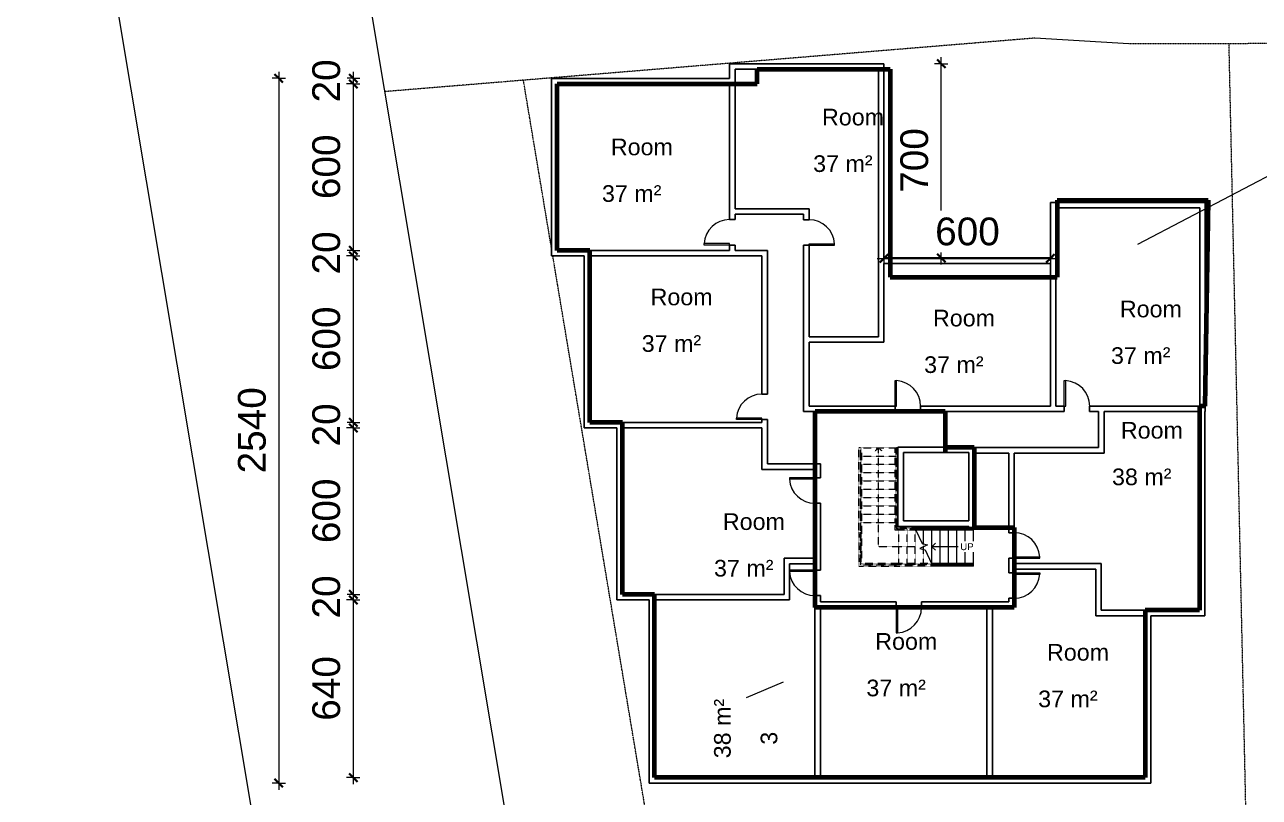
# Model space of a CAD drawing. Header units: millimetres. Extents: x -44686 to 44686, y -36527 to 36527.
# Drawn here: x -44686 to -202, y -11903 to 15947 of the extents above; entities that cross this region are included whole.
import ezdxf

# ---------------------------------------------------------------- set-up
doc = ezdxf.new("R2010")
doc.units = ezdxf.units.MM
doc.linetypes.add('Center', pattern=[29.999999, 12, -6, 6, -6])
doc.linetypes.add('Overhead', pattern=[3.96875, 2.38125, -1.5875])
for name, color, linetype, lineweight in [('A-ANNO-DIMS', 211, 'Continuous', 9), ('A-ANNO-DIMS-100', 211, 'Continuous', 9), ('A-AREA-BNDY', 1, 'Continuous', 70), ('A-AREA-IDEN', 2, 'Continuous', 9), ('A-DETL', 90, 'Continuous', 9), ('A-DETL-CNTR', 5, 'Center', 9), ('A-DOOR', 31, 'Continuous', 9), ('A-FLOR-HRAL', 11, 'Continuous', 9), ('A-WALL', 113, 'Continuous', 9), ('S-STRS', 31, 'Continuous', 9), ('S-STRS-ANNO', 31, 'Overhead', 9), ('S-STRS-IDEN', 31, 'Continuous', 9), ('S-STRS-MBND', 31, 'Overhead', 9)]:
    doc.layers.add(name, color=color, linetype=linetype, lineweight=lineweight)
doc.styles.add('Arial', font='arial.ttf', dxfattribs={"height": 250})
doc.styles.add('Arial_1', font='arial.ttf', dxfattribs={"height": 600})
doc.styles.add('Arial_3', font='arial.ttf', dxfattribs={"height": 1000})
doc.dimstyles.new('Diagonal_-_2_5mm_Arial_3', dxfattribs={"dimscale": 304.8, "dimtxt": 1020.2594, "dimasz": 0.984252, "dimexe": 0.787402, "dimexo": 0.0625, "dimgap": 0.574147, "dimtad": 1, "dimdec": 0, "dimlfac": 0.1, "dimzin": 0, "dimdsep": 46, "dimtxsty": 'Arial_3', "dimblk1": 'OBLIQUE', "dimblk2": 'OBLIQUE', "dimsah": 1, "dimcen": 0.09, "dimdle": 0.787402, "dimazin": 0, "dimtfac": 1, "dimtdec": 4, "dimtix": 1, "dimtmove": 0, "dimatfit": 3, "dimfxl": 0.787402, "dimfxlon": 1, "dimtvp": 1, "dimtfill": 1, "dimtolj": 1, "dimtzin": 0, "dimarcsym": 2})

# ---------------------------------------------------------------- blocks, each defined once
blk = doc.blocks.new('M_Single-Flush - 0915 x 2134mm-469677-Level 1')
at = {"layer": 'A-DOOR', "lineweight": 18}
for p, q in [((406, 100), (406, 1015)), ((458, 1015), (406, 1015)), ((458, 100), (458, 1015)), ((458, 100), (406, 100))]:
    blk.add_line(p, q, dxfattribs=at)
at = {"layer": 'A-DOOR'}
blk.add_arc((458, 100), 917, 93.1893, 180, dxfattribs=at)
blk = doc.blocks.new('Top Rail Type - Top Rail_Internal_-610499-Level 1')
at = {"layer": 'A-FLOR-HRAL', "linetype": 'Overhead'}
for p, q in [((-13327, 700), (-13277, 700)), ((-13327, -2000), (-13327, 700)), ((-13277, -2000), (-13277, 700)), ((-13327, -2272), (-13327, -2000)), ((-13277, -2222), (-13277, -2000)), ((-13196, -2222), (-13277, -2222)), ((-12598, -2222), (-13196, -2222)), ((-13196, -2272), (-13327, -2272)), ((-12575, -2272), (-13196, -2272))]:
    blk.add_line(p, q, dxfattribs=at)
at = {"layer": 'A-FLOR-HRAL'}
for p, q in [((-12598, -2222), (-12575, -2272)), ((-10496, -2222), (-12598, -2222)), ((-10496, -2272), (-10496, -2222)), ((-10496, -2272), (-12575, -2272))]:
    blk.add_line(p, q, dxfattribs=at)
blk = doc.blocks.new('Top Rail Type - Top Rail_Internal_-610513-Level 1')
at = {"layer": 'A-FLOR-HRAL', "linetype": 'Overhead'}
for p, q in [((-14576, 700), (-14526, 700)), ((-14576, -2300), (-14576, 700)), ((-14526, -2300), (-14526, 700)), ((-14576, -3521), (-14576, -2300)), ((-14526, -3471), (-14526, -2300)), ((-13196, -3521), (-14576, -3521)), ((-13196, -3471), (-14526, -3471)), ((-12016, -3471), (-13196, -3471)), ((-11993, -3521), (-13196, -3521))]:
    blk.add_line(p, q, dxfattribs=at)
at = {"layer": 'A-FLOR-HRAL'}
for p, q in [((-12016, -3471), (-11993, -3521)), ((-10496, -3471), (-12016, -3471)), ((-10496, -3521), (-11993, -3521)), ((-10496, -3521), (-10496, -3471))]:
    blk.add_line(p, q, dxfattribs=at)
blk = doc.blocks.new('M_Single-Flush - 0915 x 2134mm-469506-Level 1')
at = {"layer": 'A-DOOR', "lineweight": 18}
for p, q in [((406, -100), (406, -1015)), ((458, -100), (406, -100)), ((458, -100), (458, -1015)), ((458, -1015), (406, -1015))]:
    blk.add_line(p, q, dxfattribs=at)
at = {"layer": 'A-DOOR'}
blk.add_arc((458, -100), 917, 180, 266.8107, dxfattribs=at)
blk = doc.blocks.new('DIMBLOCK8-Level 1')
at = {"layer": 'A-ANNO-DIMS-100'}
for p, q in [((-32850, 14253), (-32850, 13813)), ((-32850, 14013), (-33090, 14013)), ((-32850, 13813), (-33090, 13813)), ((-32850, 14013), (-32610, 14013)), ((-32850, 13813), (-32610, 13813))]:
    blk.add_line(p, q, dxfattribs=at)
at = {"layer": 'A-ANNO-DIMS-100', "lineweight": 35}
for p, q in [((-32850, 14013), (-33000, 14163)), ((-32850, 13813), (-33000, 13963)), ((-32850, 14013), (-32700, 13863)), ((-32850, 13813), (-32700, 13663))]:
    blk.add_line(p, q, dxfattribs=at)
at = {"layer": 'A-ANNO-DIMS-100', "color": 0, "insert": (-34323, 13144), "char_height": 1000, "width": 1845.88, "attachment_point": 1, "rotation": 90, "line_spacing_factor": 0.941778, "style": 'Arial_3', "bg_fill": 3, "box_fill_scale": 1.25, "bg_fill_color": 256, "bg_fill_true_color": 13158600, "bg_fill_transparency": 0}
blk.add_mtext('20', dxfattribs=at)
blk = doc.blocks.new('_Oblique')
at = {"color": 0, "linetype": 'ByBlock', "lineweight": -2}
blk.add_line((-0.5, -0.5), (0.5, 0.5), dxfattribs=at)
blk = doc.blocks.new('DIMBLOCK9-Level 1')
at = {"layer": 'A-ANNO-DIMS-100'}
for p, q in [((-32850, 13813), (-33090, 13813)), ((-32850, 13813), (-32850, 7813)), ((-32850, 13813), (-32610, 13813)), ((-32850, 7813), (-33090, 7813)), ((-32850, 7813), (-32610, 7813))]:
    blk.add_line(p, q, dxfattribs=at)
at = {"layer": 'A-ANNO-DIMS-100', "lineweight": 35}
for p, q in [((-32850, 13813), (-33000, 13963)), ((-32850, 13813), (-32700, 13663)), ((-32850, 7813), (-33000, 7963)), ((-32850, 7813), (-32700, 7663))]:
    blk.add_line(p, q, dxfattribs=at)
at = {"layer": 'A-ANNO-DIMS-100', "color": 0, "insert": (-34323, 9659), "char_height": 1000, "width": 2768.83, "attachment_point": 1, "rotation": 90, "line_spacing_factor": 0.941778, "style": 'Arial_3', "bg_fill": 3, "box_fill_scale": 1.25, "bg_fill_color": 256, "bg_fill_true_color": 13158600, "bg_fill_transparency": 0}
blk.add_mtext('600', dxfattribs=at)
blk = doc.blocks.new('DIMBLOCK10-Level 1')
at = {"layer": 'A-ANNO-DIMS-100'}
for p, q in [((-32850, 7813), (-33090, 7813)), ((-32850, 7613), (-33090, 7613)), ((-32850, 7813), (-32850, 7613)), ((-32850, 7813), (-32610, 7813)), ((-32850, 7613), (-32610, 7613))]:
    blk.add_line(p, q, dxfattribs=at)
at = {"layer": 'A-ANNO-DIMS-100', "lineweight": 35}
for p, q in [((-32850, 7813), (-33000, 7963)), ((-32850, 7613), (-33000, 7763)), ((-32850, 7813), (-32700, 7663)), ((-32850, 7613), (-32700, 7463))]:
    blk.add_line(p, q, dxfattribs=at)
at = {"layer": 'A-ANNO-DIMS-100', "color": 0, "insert": (-34323, 6944), "char_height": 1000, "width": 1845.88, "attachment_point": 1, "rotation": 90, "line_spacing_factor": 0.941778, "style": 'Arial_3', "bg_fill": 3, "box_fill_scale": 1.25, "bg_fill_color": 256, "bg_fill_true_color": 13158600, "bg_fill_transparency": 0}
blk.add_mtext('20', dxfattribs=at)
blk = doc.blocks.new('DIMBLOCK11-Level 1')
at = {"layer": 'A-ANNO-DIMS-100'}
for p, q in [((-32850, 7613), (-33090, 7613)), ((-32850, 7613), (-32850, 1613)), ((-32850, 7613), (-32610, 7613)), ((-32850, 1613), (-33090, 1613)), ((-32850, 1613), (-32610, 1613))]:
    blk.add_line(p, q, dxfattribs=at)
at = {"layer": 'A-ANNO-DIMS-100', "lineweight": 35}
for p, q in [((-32850, 7613), (-33000, 7763)), ((-32850, 7613), (-32700, 7463)), ((-32850, 1613), (-33000, 1763)), ((-32850, 1613), (-32700, 1463))]:
    blk.add_line(p, q, dxfattribs=at)
at = {"layer": 'A-ANNO-DIMS-100', "color": 0, "insert": (-34323, 3459), "char_height": 1000, "width": 2768.83, "attachment_point": 1, "rotation": 90, "line_spacing_factor": 0.941778, "style": 'Arial_3', "bg_fill": 3, "box_fill_scale": 1.25, "bg_fill_color": 256, "bg_fill_true_color": 13158600, "bg_fill_transparency": 0}
blk.add_mtext('600', dxfattribs=at)
blk = doc.blocks.new('DIMBLOCK12-Level 1')
at = {"layer": 'A-ANNO-DIMS-100'}
for p, q in [((-32850, 1613), (-33090, 1613)), ((-32850, 1413), (-33090, 1413)), ((-32850, 1613), (-32850, 1413)), ((-32850, 1613), (-32610, 1613)), ((-32850, 1413), (-32610, 1413))]:
    blk.add_line(p, q, dxfattribs=at)
at = {"layer": 'A-ANNO-DIMS-100', "lineweight": 35}
for p, q in [((-32850, 1613), (-33000, 1763)), ((-32850, 1413), (-33000, 1563)), ((-32850, 1613), (-32700, 1463)), ((-32850, 1413), (-32700, 1263))]:
    blk.add_line(p, q, dxfattribs=at)
at = {"layer": 'A-ANNO-DIMS-100', "color": 0, "insert": (-34323, 744), "char_height": 1000, "width": 1845.88, "attachment_point": 1, "rotation": 90, "line_spacing_factor": 0.941778, "style": 'Arial_3', "bg_fill": 3, "box_fill_scale": 1.25, "bg_fill_color": 256, "bg_fill_true_color": 13158600, "bg_fill_transparency": 0}
blk.add_mtext('20', dxfattribs=at)
blk = doc.blocks.new('DIMBLOCK13-Level 1')
at = {"layer": 'A-ANNO-DIMS-100'}
for p, q in [((-32850, 1413), (-33090, 1413)), ((-32850, 1413), (-32850, -4587)), ((-32850, 1413), (-32610, 1413)), ((-32850, -4587), (-33090, -4587)), ((-32850, -4587), (-32610, -4587))]:
    blk.add_line(p, q, dxfattribs=at)
at = {"layer": 'A-ANNO-DIMS-100', "lineweight": 35}
for p, q in [((-32850, 1413), (-33000, 1563)), ((-32850, 1413), (-32700, 1263)), ((-32850, -4587), (-33000, -4437)), ((-32850, -4587), (-32700, -4737))]:
    blk.add_line(p, q, dxfattribs=at)
at = {"layer": 'A-ANNO-DIMS-100', "color": 0, "insert": (-34323, -2741), "char_height": 1000, "width": 2768.83, "attachment_point": 1, "rotation": 90, "line_spacing_factor": 0.941778, "style": 'Arial_3', "bg_fill": 3, "box_fill_scale": 1.25, "bg_fill_color": 256, "bg_fill_true_color": 13158600, "bg_fill_transparency": 0}
blk.add_mtext('600', dxfattribs=at)
blk = doc.blocks.new('DIMBLOCK14-Level 1')
at = {"layer": 'A-ANNO-DIMS-100', "lineweight": 35}
for p, q in [((-32850, -4587), (-33000, -4437)), ((-32850, -4787), (-33000, -4637)), ((-32850, -4587), (-32700, -4737)), ((-32850, -4787), (-32700, -4937))]:
    blk.add_line(p, q, dxfattribs=at)
at = {"layer": 'A-ANNO-DIMS-100'}
for p, q in [((-32850, -4587), (-33090, -4587)), ((-32850, -4787), (-33090, -4787)), ((-32850, -4587), (-32850, -4787)), ((-32850, -4587), (-32610, -4587)), ((-32850, -4787), (-32610, -4787))]:
    blk.add_line(p, q, dxfattribs=at)
at = {"layer": 'A-ANNO-DIMS-100', "color": 0, "insert": (-34323, -5456), "char_height": 1000, "width": 1845.88, "attachment_point": 1, "rotation": 90, "line_spacing_factor": 0.941778, "style": 'Arial_3', "bg_fill": 3, "box_fill_scale": 1.25, "bg_fill_color": 256, "bg_fill_true_color": 13158600, "bg_fill_transparency": 0}
blk.add_mtext('20', dxfattribs=at)
blk = doc.blocks.new('DIMBLOCK15-Level 1')
at = {"layer": 'A-ANNO-DIMS-100'}
for p, q in [((-32850, -4787), (-33090, -4787)), ((-32850, -4787), (-32850, -11430)), ((-32850, -4787), (-32610, -4787)), ((-32850, -11190), (-33090, -11190)), ((-32850, -11190), (-32610, -11190))]:
    blk.add_line(p, q, dxfattribs=at)
at = {"layer": 'A-ANNO-DIMS-100', "lineweight": 35}
for p, q in [((-32850, -4787), (-33000, -4637)), ((-32850, -4787), (-32700, -4937)), ((-32850, -11190), (-33000, -11040)), ((-32850, -11190), (-32700, -11340))]:
    blk.add_line(p, q, dxfattribs=at)
at = {"layer": 'A-ANNO-DIMS-100', "color": 0, "insert": (-34323, -9142), "char_height": 1000, "width": 2768.83, "attachment_point": 1, "rotation": 90, "line_spacing_factor": 0.941778, "style": 'Arial_3', "bg_fill": 3, "box_fill_scale": 1.25, "bg_fill_color": 256, "bg_fill_true_color": 13158600, "bg_fill_transparency": 0}
blk.add_mtext('640', dxfattribs=at)
blk = doc.blocks.new('DIMBLOCK45-Level 1')
at = {"layer": 'A-ANNO-DIMS-100', "lineweight": 35}
for p, q in [((-11662, 14541), (-11812, 14691)), ((-11662, 14541), (-11512, 14391)), ((-11662, 7541), (-11812, 7691)), ((-11662, 7541), (-11512, 7391))]:
    blk.add_line(p, q, dxfattribs=at)
at = {"layer": 'A-ANNO-DIMS-100'}
for p, q in [((-11662, 7301), (-11662, 14781)), ((-11662, 14541), (-11902, 14541)), ((-11662, 14541), (-11422, 14541)), ((-11662, 7541), (-11902, 7541)), ((-11662, 7541), (-11422, 7541))]:
    blk.add_line(p, q, dxfattribs=at)
at = {"layer": 'A-ANNO-DIMS-100', "color": 0, "insert": (-13135, 9887), "char_height": 1000, "width": 2768.83, "attachment_point": 1, "rotation": 90, "line_spacing_factor": 0.941778, "style": 'Arial_3', "bg_fill": 3, "box_fill_scale": 1.25, "bg_fill_color": 256, "bg_fill_true_color": 13158600, "bg_fill_transparency": 0}
blk.add_mtext('700', dxfattribs=at)
blk = doc.blocks.new('DIMBLOCK66-Level 1')
at = {"layer": 'A-ANNO-DIMS-100'}
for p, q in [((-35529, 14253), (-35529, -11630)), ((-35529, 14013), (-35769, 14013)), ((-35529, 14013), (-35289, 14013)), ((-35529, -11390), (-35769, -11390)), ((-35529, -11390), (-35289, -11390))]:
    blk.add_line(p, q, dxfattribs=at)
at = {"layer": 'A-ANNO-DIMS-100', "lineweight": 35}
for p, q in [((-35529, 14013), (-35679, 14163)), ((-35529, 14013), (-35379, 13863)), ((-35529, -11390), (-35679, -11240)), ((-35529, -11390), (-35379, -11540))]:
    blk.add_line(p, q, dxfattribs=at)
at = {"layer": 'A-ANNO-DIMS-100', "color": 0, "insert": (-37002, -227), "char_height": 1000, "width": 3691.77, "attachment_point": 1, "rotation": 90, "line_spacing_factor": 0.941778, "style": 'Arial_3', "bg_fill": 3, "box_fill_scale": 1.25, "bg_fill_color": 256, "bg_fill_true_color": 13158600, "bg_fill_transparency": 0}
blk.add_mtext('2540', dxfattribs=at)
blk = doc.blocks.new('DIMBLOCK70-Level 1')
at = {"layer": 'A-ANNO-DIMS-100'}
for p, q in [((-13726, 7522), (-13726, 7762)), ((-7730, 7522), (-7730, 7762)), ((-13966, 7522), (-7490, 7522)), ((-13726, 7522), (-13726, 7282)), ((-7730, 7522), (-7730, 7282))]:
    blk.add_line(p, q, dxfattribs=at)
at = {"layer": 'A-ANNO-DIMS-100', "lineweight": 35}
for p, q in [((-13726, 7522), (-13576, 7672)), ((-7730, 7522), (-7580, 7672)), ((-13726, 7522), (-13876, 7372)), ((-7730, 7522), (-7880, 7372))]:
    blk.add_line(p, q, dxfattribs=at)
at = {"layer": 'A-ANNO-DIMS-100', "color": 0, "insert": (-11882, 8995), "char_height": 1000, "width": 2768.83, "attachment_point": 1, "line_spacing_factor": 0.941778, "style": 'Arial_3', "bg_fill": 3, "box_fill_scale": 1.25, "bg_fill_color": 256, "bg_fill_true_color": 13158600, "bg_fill_transparency": 0}
blk.add_mtext('600', dxfattribs=at)

msp = doc.modelspace()

# ---------------------------------------------------------------- linework, layer by layer
at = {"layer": 'A-AREA-BNDY'}
for p, q in [((-18289.8, 13812.8), (-18289.8, 14340.8)), ((-18289.8, 14340.8), (-13504.8, 14340.8)), ((-13504.8, 14340.8), (-13504.8, 6840.8)), ((-25501.4, 13812.8), (-18289.8, 13812.8)), ((-25501.4, 7812.8), (-25501.4, 13812.8)), ((-7490.3, 9620.8), (-2050.3, 9620.8)), ((-7490.3, 9620.8), (-7490.3, 6840.8)), ((-2050.3, 9620.8), (-2168.9, 2200.8)), ((-24324, 7812.8), (-25501.4, 7812.8)), ((-24324, 1612.8), (-24324, 7812.8)), ((-13504.8, 6840.8), (-7490.3, 6840.8)), ((-16204, 2020.8), (-11524, 2020.8)), ((-16204, -5059.2), (-16204, 2020.8)), ((-11524, 2020.8), (-11524, 520.8)), ((-2168.9, 2200.8), (-2360.3, 2200.8)), ((-2360.3, 2200.8), (-2360.3, -5158.6)), ((-23146.5, 1612.8), (-24324, 1612.8)), ((-23146.5, -4587.2), (-23146.5, 1612.8)), ((-11524, 720.8), (-10469.8, 720.8)), ((-10469.8, 720.8), (-10469.8, -2179.2)), ((-10469.8, -2179.2), (-9030.4, -2179.2)), ((-9030.4, -2179.2), (-9030.4, -5059.2)), ((-21989.8, -4587.2), (-23146.5, -4587.2)), ((-21989.8, -11188.6), (-21989.8, -4587.2)), ((-9030.4, -5059.2), (-16204, -5059.2)), ((-2360.3, -5158.6), (-4309.8, -5158.6)), ((-4309.8, -5158.6), (-4309.8, -11188.6)), ((-4309.8, -11188.6), (-21989.8, -11188.6))]:
    msp.add_line(p, q, dxfattribs=at)
at = {"layer": 'A-AREA-IDEN'}
for p, q in [((-4582.8, 8039.7), (6048.3, 13601.7)), ((-17355.4, -7755.6), (-18695.8, -8319.1))]:
    msp.add_line(p, q, dxfattribs=at)
at = {"layer": 'A-DETL'}
for p, q in [((-44685.6, 36526.6), (-32473.8, -36526.6)), ((-35560.7, 36526.6), (-23349, -36526.6)), ((-4896.9, 15252.5), (-8286.9, 15462.5))]:
    msp.add_line(p, q, dxfattribs=at)
at = {"layer": 'A-DETL-CNTR'}
for p, q in [((-8286.9, 15462.5), (-31716.9, 13532.5)), ((3663.1, 15272.5), (-4896.9, 15252.5)), ((-662.4, -13415), (-1292.2, 15260.9)), ((-25701.4, 7872.5), (-26716.4, 13944.4)), ((-22143, -13415), (-25658, 7612.8))]:
    msp.add_line(p, q, dxfattribs=at)
at = {"layer": 'A-WALL', "lineweight": 25}
for p, q in [((-19289.8, 14540.8), (-19289.8, 14012.8)), ((-13726.1, 14540.8), (-19289.8, 14540.8)), ((-19089.8, 9312.8), (-19089.8, 14340.8)), ((-19089.8, 14340.8), (-13926.1, 14340.8)), ((-13926.1, 14340.8), (-13926.1, 4700.8)), ((-13726.1, 7540.8), (-13726.1, 14540.8)), ((-25701.4, 14012.8), (-25701.4, 7612.8)), ((-19289.8, 14012.8), (-25701.4, 14012.8)), ((-25501.4, 7812.8), (-25501.4, 13812.8)), ((-25501.4, 13812.8), (-19289.8, 13812.8)), ((-19289.8, 13812.8), (-19289.8, 8920.3)), ((-7730.3, 9540.8), (-7730.3, 7540.8)), ((-2150.3, 9540.8), (-7730.3, 9540.8)), ((-2150.3, 2000.8), (-2150.3, 9540.8)), ((-19289.8, 8920.3), (-19089.8, 8920.3)), ((-16424, 9312.8), (-19089.8, 9312.8)), ((-19089.8, 8920.3), (-19089.8, 9112.8)), ((-19089.8, 9112.8), (-16624, 9112.8)), ((-16624, 9112.8), (-16624, 8912.8)), ((-16624, 8912.8), (-16424, 8912.8)), ((-16424, 8912.8), (-16424, 9312.8)), ((-7530.3, 2200.8), (-7530.3, 9340.8)), ((-7530.3, 9340.8), (-2350.3, 9340.8)), ((-2350.3, 9340.8), (-2350.3, 2200.8)), ((-25701.4, 7612.8), (-24524, 7612.8)), ((-19289.8, 7812.8), (-25501.4, 7812.8)), ((-24524, 7612.8), (-24524, 1412.8)), ((-24324, 7612.8), (-18124, 7612.8)), ((-24324, 1612.8), (-24324, 7612.8)), ((-19089.8, 8005.3), (-19289.8, 8005.3)), ((-19289.8, 8005.3), (-19289.8, 7812.8)), ((-19089.8, 7812.8), (-19089.8, 8005.3)), ((-17924, 7812.8), (-19089.8, 7812.8)), ((-18124, 7612.8), (-18124, 2627.8)), ((-17924, 2627.8), (-17924, 7812.8)), ((-16424, 7997.8), (-16624, 7997.8)), ((-16624, 7997.8), (-16624, 2000.8)), ((-16424, 4700.8), (-16424, 7997.8)), ((-7730.3, 7540.8), (-13726.1, 7540.8)), ((-13726.1, 7340.8), (-7730.3, 7340.8)), ((-13726.1, 4500.8), (-13726.1, 7340.8)), ((-7730.3, 7340.8), (-7730.3, 2200.8)), ((-13926.1, 4700.8), (-16424, 4700.8)), ((-16424, 2200.8), (-16424, 4500.8)), ((-16424, 4500.8), (-13726.1, 4500.8)), ((-18124, 2627.8), (-17924, 2627.8)), ((-16624, 2000.8), (-13324, 2000.8)), ((-13324, 2200.8), (-16424, 2200.8)), ((-13324, 2000.8), (-13324, 2200.8)), ((-7730.3, 2200.8), (-12409, 2200.8)), ((-12409, 2200.8), (-12409, 2000.8)), ((-12409, 2000.8), (-7230.3, 2000.8)), ((-7230.3, 2200.8), (-7530.3, 2200.8)), ((-7230.3, 2000.8), (-7230.3, 2200.8)), ((-2350.3, 2200.8), (-6315.3, 2200.8)), ((-6315.3, 2200.8), (-6315.3, 2000.8)), ((-6315.3, 2000.8), (-5990.3, 2000.8)), ((-5990.3, 2000.8), (-5990.3, 700.8)), ((-5790.3, 2000.8), (-2360.3, 2000.8)), ((-5790.3, 500.8), (-5790.3, 2000.8)), ((-2360.3, 2000.8), (-2360.3, -5158.6)), ((-2160.3, -5358.6), (-2160.3, 2000.8)), ((-2160.3, 2000.8), (-2150.3, 2000.8)), ((-24524, 1412.8), (-23346.5, 1412.8)), ((-18124, 1612.8), (-24324, 1612.8)), ((-23346.5, 1412.8), (-23346.5, -4787.2)), ((-23146.5, -4587.2), (-23146.5, 1412.8)), ((-23146.5, 1412.8), (-18124, 1412.8)), ((-18124, 1712.8), (-18124, 1612.8)), ((-17924, 1712.8), (-18124, 1712.8)), ((-18124, 1412.8), (-18124, -87.2)), ((-17924, 112.8), (-17924, 1712.8)), ((-13226.1, 720.8), (-13226.1, -2140.1)), ((-10469.8, 720.8), (-13226.1, 720.8)), ((-13026.1, -1940.1), (-13026.1, 520.8)), ((-13026.1, 520.8), (-10669.8, 520.8)), ((-10669.8, 520.8), (-10669.8, -1940.1)), ((-10469.8, 700.8), (-10469.8, 720.8)), ((-5990.3, 700.8), (-10469.8, 700.8)), ((-10469.8, 520.8), (-10469.8, -2179.2)), ((-10469.8, 500.8), (-9230.4, 500.8)), ((-9230.4, 500.8), (-9230.4, -2365.1)), ((-9030.4, 500.8), (-5790.3, 500.8)), ((-9030.4, -2365.1), (-9030.4, 500.8)), ((-16014, 112.8), (-17924, 112.8)), ((-16014, -387.2), (-16014, 112.8)), ((-18124, -87.2), (-16214, -87.2)), ((-16214, -87.2), (-16214, -387.2)), ((-16214, -387.2), (-16014, -387.2)), ((-16014, -1302.2), (-16214, -1302.2)), ((-16214, -1302.2), (-16214, -3287.2)), ((-16014, -3715.7), (-16014, -1302.2)), ((-13226.1, -2140.1), (-10669.8, -2140.1)), ((-10669.8, -1940.1), (-13026.1, -1940.1)), ((-10669.8, -2140.1), (-10669.8, -2179.2)), ((-10669.8, -2179.2), (-10469.8, -2179.2)), ((-9230.4, -2365.1), (-9030.4, -2365.1)), ((-17324, -3287.2), (-17324, -4587.2)), ((-16214, -3287.2), (-17324, -3287.2)), ((-17124, -4787.2), (-17124, -3487.2)), ((-17124, -3487.2), (-16214, -3487.2)), ((-16214, -3487.2), (-16214, -3715.7)), ((-9230.4, -3280.1), (-9230.4, -3812.2)), ((-9030.4, -3280.1), (-9230.4, -3280.1)), ((-9030.4, -3480.1), (-9030.4, -3280.1)), ((-5895.3, -3480.1), (-9030.4, -3480.1)), ((-5895.3, -5158.6), (-5895.3, -3480.1)), ((-16214, -3715.7), (-16014, -3715.7)), ((-9230.4, -3812.2), (-9030.4, -3812.2)), ((-9030.4, -3680.1), (-6095.3, -3680.1)), ((-9030.4, -3812.2), (-9030.4, -3680.1)), ((-6095.3, -3680.1), (-6095.3, -5358.6)), ((-23346.5, -4787.2), (-22185.6, -4787.2)), ((-17324, -4587.2), (-23146.5, -4587.2)), ((-22185.6, -4787.2), (-22185.6, -11389.7)), ((-21985.6, -4787.2), (-17124, -4787.2)), ((-21985.6, -11189.7), (-21985.6, -4787.2)), ((-16014, -4630.7), (-16214, -4630.7)), ((-16214, -4630.7), (-16214, -5059.2)), ((-16014, -4859.2), (-16014, -4630.7)), ((-13289.8, -4859.2), (-16014, -4859.2)), ((-13289.8, -5059.2), (-13289.8, -4859.2)), ((-9230.4, -4859.2), (-12374.8, -4859.2)), ((-12374.8, -4859.2), (-12374.8, -5059.2)), ((-9230.4, -4727.2), (-9230.4, -4859.2)), ((-9030.4, -4727.2), (-9230.4, -4727.2)), ((-9030.4, -5059.2), (-9030.4, -4727.2)), ((-16214.8, -5059.2), (-16214.8, -11189.7)), ((-16214, -5059.2), (-16214.8, -5059.2)), ((-16014.8, -5059.2), (-13289.8, -5059.2)), ((-16014.8, -11189.2), (-16014.8, -5059.2)), ((-12374.8, -5059.2), (-10014.8, -5059.2)), ((-10014.8, -5059.2), (-10014.8, -11189.2)), ((-9814.8, -11189.2), (-9814.8, -5059.2)), ((-9814.8, -5059.2), (-9030.4, -5059.2)), ((-2360.3, -5158.6), (-5895.3, -5158.6)), ((-6095.3, -5358.6), (-4309.8, -5358.6)), ((-4309.8, -5358.6), (-4309.8, -11188.6)), ((-4109.8, -11388.6), (-4109.8, -5358.6)), ((-4109.8, -5358.6), (-2160.3, -5358.6)), ((-22185.6, -11389.7), (-16114.8, -11389.7)), ((-16214.8, -11189.7), (-21985.6, -11189.7)), ((-16114.8, -11389.2), (-6530.3, -11389.2)), ((-16114.8, -11389.7), (-16114.8, -11389.2)), ((-10014.8, -11189.2), (-16014.8, -11189.2)), ((-6530.3, -11189.2), (-9814.8, -11189.2)), ((-4309.8, -11188.6), (-6530.3, -11188.6)), ((-6530.3, -11188.6), (-6530.3, -11189.2)), ((-6530.3, -11388.6), (-4109.8, -11388.6)), ((-6530.3, -11389.2), (-6530.3, -11388.6))]:
    msp.add_line(p, q, dxfattribs=at)
at = {"layer": 'S-STRS'}
for p, q in [((-10669.8, -2171.2), (-12622, -2171.2)), ((-12595.6, -2221.2), (-12598.7, -2221.2)), ((-12295.6, -2221.2), (-12595.6, -2221.2)), ((-11995.6, -2221.2), (-12295.6, -2221.2)), ((-11695.6, -2221.2), (-11995.6, -2221.2)), ((-11395.6, -2221.2), (-11695.6, -2221.2)), ((-11095.6, -2221.2), (-11395.6, -2221.2)), ((-10795.6, -2221.2), (-11095.6, -2221.2)), ((-10495.6, -2221.2), (-10795.6, -2221.2)), ((-10495.6, -2221.2), (-10495.6, -2179.2)), ((-12295.6, -2770.7), (-12295.6, -2271.6)), ((-11995.6, -3470.8), (-11995.6, -2271.6)), ((-11695.6, -3470.8), (-11695.6, -2271.6)), ((-11395.6, -3470.8), (-11395.6, -2271.6)), ((-11095.6, -3470.8), (-11095.6, -2271.6)), ((-10795.6, -3470.8), (-10795.6, -2271.6)), ((-10495.6, -3470.8), (-10495.6, -2271.6)), ((-12295.6, -2971.6), (-12295.6, -2871.2)), ((-11695.6, -3521.2), (-11992.5, -3521.2)), ((-11395.6, -3521.2), (-11695.6, -3521.2)), ((-11095.6, -3521.2), (-11395.6, -3521.2)), ((-10795.6, -3521.2), (-11095.6, -3521.2)), ((-10495.6, -3521.2), (-10795.6, -3521.2)), ((-10495.6, -3571.2), (-10495.6, -3521.2)), ((-10495.6, -3571.2), (-11969.2, -3571.2))]:
    msp.add_line(p, q, dxfattribs=at)
at = {"layer": 'S-STRS', "linetype": 'Overhead'}
for p, q in [((-12295.6, -2770.7), (-12295.6, -2271.6)), ((-11995.6, -3470.8), (-11995.6, -2271.6)), ((-11695.6, -3470.8), (-11695.6, -2271.6)), ((-11395.6, -3470.8), (-11395.6, -2271.6)), ((-11095.6, -3470.8), (-11095.6, -2271.6)), ((-10795.6, -3470.8), (-10795.6, -2271.6)), ((-10495.6, -3470.8), (-10495.6, -2271.6)), ((-12295.6, -2971.6), (-12295.6, -2871.2))]:
    msp.add_line(p, q, dxfattribs=at)
at = {"layer": 'S-STRS-ANNO'}
for p, q in [((-13926.1, 699.9), (-14051.1, 574.9)), ((-13926.1, -2000.1), (-13926.1, 699.9)), ((-13926.1, 699.9), (-13801.1, 574.9)), ((-13926.1, -2871.2), (-13926.1, -2000.1)), ((-13195.6, -2871.2), (-13926.1, -2871.2)), ((-12595.6, -2871.2), (-13195.6, -2871.2))]:
    msp.add_line(p, q, dxfattribs=at)
at = {"layer": 'S-STRS-ANNO', "linetype": 'Continuous'}
for p, q in [((-11995.6, -2871.2), (-11870.6, -2746.2)), ((-11695.6, -2871.2), (-11995.6, -2871.2)), ((-11995.6, -2871.2), (-11870.6, -2996.2)), ((-11395.6, -2871.2), (-11695.6, -2871.2)), ((-11095.6, -2871.2), (-11395.6, -2871.2)), ((-10795.6, -2871.2), (-11095.6, -2871.2)), ((-10495.6, -2871.2), (-10795.6, -2871.2))]:
    msp.add_line(p, q, dxfattribs=at)
at = {"layer": 'S-STRS-MBND'}
for p, q in [((-14576.1, 699.9), (-14626.1, 699.9)), ((-14626.1, -2346.7), (-14626.1, 699.9)), ((-14576.1, -2346.7), (-14576.1, 699.9)), ((-14576.1, 699.9), (-13276.1, 699.9)), ((-13226.1, 699.9), (-13276.1, 699.9)), ((-13276.1, -2171.2), (-13276.1, 699.9)), ((-13226.1, -2171.2), (-13226.1, 699.9)), ((-14576.1, 399.9), (-13276.1, 399.9)), ((-14576.1, 399.9), (-13276.1, 399.9)), ((-14576.1, 99.9), (-13276.1, 99.9)), ((-14576.1, 99.9), (-13276.1, 99.9)), ((-14576.1, -200.1), (-13276.1, -200.1)), ((-14576.1, -200.1), (-13276.1, -200.1)), ((-14576.1, -500.1), (-13276.1, -500.1)), ((-14576.1, -500.1), (-13276.1, -500.1)), ((-14576.1, -800.1), (-13276.1, -800.1)), ((-14576.1, -800.1), (-13276.1, -800.1)), ((-14576.1, -1100.1), (-13276.1, -1100.1)), ((-14576.1, -1100.1), (-13276.1, -1100.1)), ((-14576.1, -1400.1), (-13276.1, -1400.1)), ((-14576.1, -1400.1), (-13276.1, -1400.1)), ((-14576.1, -1700.1), (-13276.1, -1700.1)), ((-14576.1, -1700.1), (-13276.1, -1700.1)), ((-14576.1, -2000.1), (-13276.1, -2000.1)), ((-14576.1, -2000.1), (-13276.1, -2000.1)), ((-13276.1, -2171.2), (-13276.1, -2221.2)), ((-13149.1, -2221.2), (-13276.1, -2221.2)), ((-13149.1, -2171.2), (-13226.1, -2171.2)), ((-13195.6, -3521.2), (-13195.6, -2221.2)), ((-13149.1, -2221.2), (-13195.6, -2221.2)), ((-13195.6, -3521.2), (-13195.6, -2221.2)), ((-12622, -2171.2), (-13149.1, -2171.2)), ((-12598.7, -2221.2), (-13149.1, -2221.2)), ((-12895.6, -3521.2), (-12895.6, -2221.2)), ((-12895.6, -3521.2), (-12895.6, -2221.2)), ((-14626.1, -2346.7), (-14626.1, -3571.2)), ((-14576.1, -2346.7), (-14576.1, -3521.2)), ((-12595.6, -3521.2), (-12595.6, -2227.8)), ((-12595.6, -3521.2), (-12595.6, -2227.8)), ((-12295.6, -2871.2), (-12295.6, -2770.7)), ((-12295.6, -2871.2), (-12295.6, -2770.7)), ((-12295.6, -3521.2), (-12295.6, -2971.6)), ((-12295.6, -3521.2), (-12295.6, -2971.6)), ((-14576.1, -3521.2), (-13149.1, -3521.2)), ((-13149.1, -3521.2), (-13195.6, -3521.2)), ((-11992.5, -3521.2), (-13149.1, -3521.2)), ((-11995.6, -3521.2), (-11995.6, -3514.5)), ((-11995.6, -3521.2), (-11995.6, -3514.5)), ((-14626.1, -3571.2), (-13149.1, -3571.2)), ((-11969.2, -3571.2), (-13149.1, -3571.2))]:
    msp.add_line(p, q, dxfattribs=at)
at = {"layer": 'S-STRS-MBND', "linetype": 'Continuous'}
for p, q in [((-12622, -2171.2), (-12598.5, -2221.6)), ((-12575.2, -2271.6), (-12348.4, -2757.9)), ((-12154, -2805.1), (-12437.2, -2937.2)), ((-12437.2, -2937.2), (-12242.8, -2984.4)), ((-12348.4, -2757.9), (-12154, -2805.1)), ((-12242.8, -2984.4), (-12016, -3470.8)), ((-11992.7, -3520.8), (-11969.2, -3571.2))]:
    msp.add_line(p, q, dxfattribs=at)

# ---------------------------------------------------------------- block references
at = {"layer": 'A-DOOR'}
for name, p, rotation in [('M_Single-Flush - 0915 x 2134mm-469506-Level 1', (-19189.8, 8462.8), 269.9999999999998), ('M_Single-Flush - 0915 x 2134mm-469677-Level 1', (-16524, 8455.3), 269.9999999999998), ('M_Single-Flush - 0915 x 2134mm-469506-Level 1', (-12866.5, 2100.8), 180), ('M_Single-Flush - 0915 x 2134mm-469506-Level 1', (-6772.8, 2100.8), 180), ('M_Single-Flush - 0915 x 2134mm-469506-Level 1', (-18024, 2170.3), 269.9999999999999), ('M_Single-Flush - 0915 x 2134mm-469677-Level 1', (-16114, -844.7), 89.99999999999986), ('M_Single-Flush - 0915 x 2134mm-469677-Level 1', (-9130.4, -2822.6), 269.9999999999999), ('M_Single-Flush - 0915 x 2134mm-469677-Level 1', (-16114, -4173.2), 89.99999999999986), ('M_Single-Flush - 0915 x 2134mm-469506-Level 1', (-9130.4, -4269.7), 89.99999999999991), ('M_Single-Flush - 0915 x 2134mm-469677-Level 1', (-12832.3, -4959.2), 180)]:
    msp.add_blockref(name, p, dxfattribs=dict(at, rotation=rotation))
at = {"layer": 'A-FLOR-HRAL'}
for name in ['Top Rail Type - Top Rail_Internal_-610513-Level 1', 'Top Rail Type - Top Rail_Internal_-610499-Level 1']:
    msp.add_blockref(name, (0, 0), dxfattribs=at)

# ---------------------------------------------------------------- texts
at = {"layer": 'A-AREA-IDEN', "char_height": 600, "attachment_point": 1, "style": 'Arial_1'}
for s, insert, width in [('Room', (-15958.5, 12917.1), 2733.754), ('Room', (-23566.4, 11840), 2733.754), ('37 m²', (-16277.6, 11238.2), 2629.535), ('37 m²', (-23885.6, 10161.1), 2629.535), ('Room', (-22134.2, 6433.3), 2733.754), ('Room', (-5226.7, 5999.2), 2733.754), ('Room', (-11959.7, 5671.9), 2733.754), ('37 m²', (-22453.3, 4754.4), 2629.535), ('37 m²', (-5545.8, 4320.3), 2629.535), ('37 m²', (-12278.8, 3993), 2629.535), ('Room', (-5189.9, 1627.1), 2733.754), ('38 m²', (-5509.1, -51.8), 2629.535), ('Room', (-19529.7, -1665.2), 2733.754), ('37 m²', (-19848.8, -3344.1), 2629.535), ('Room', (-14039.5, -5982.4), 2733.754), ('Room', (-7851.1, -6375.9), 2733.754), ('37 m²', (-14358.6, -7661.3), 2629.535), ('37 m²', (-8170.2, -8054.8), 2629.535)]:
    msp.add_mtext(s, dxfattribs=dict(at, insert=insert, width=width))
at = {"layer": 'A-AREA-IDEN', "char_height": 600, "attachment_point": 1, "rotation": 90, "style": 'Arial_1'}
for s, insert, width in [('38 m²', (-19847.6, -10495.1), 2629.535), ('\\fArial|b0|i0|c162|p34|;3', (-18168.7, -10007.2), 569.198)]:
    msp.add_mtext(s, dxfattribs=dict(at, insert=insert, width=width))

# ---------------------------------------------------------------- next in the draw order: texts
at = {"layer": 'S-STRS-IDEN', "insert": (-10978.2, -2742.8), "char_height": 250, "width": 579.193, "attachment_point": 1, "line_spacing_factor": 0.941778, "style": 'Arial', "bg_fill": 3, "box_fill_scale": 1.25, "bg_fill_color": 256, "bg_fill_true_color": 13158600, "bg_fill_transparency": 0}
msp.add_mtext('UP', dxfattribs=at)

# ---------------------------------------------------------------- next in the draw order: dimensions: what is measured, and where the dimension line sits
at = {"layer": 'A-ANNO-DIMS'}
for base, p1, p2, override, picture, middle in [((-32850, 13812.8), (-32610, 14012.8), (-32610, 13812.8), {"dimpost": '<>', "dimfxl": 200}, 'DIMBLOCK8-Level 1', (-33535.6, 13912.8)), ((-11661.6, 14540.8), (-11901.6, 7540.8), (-11901.6, 14540.8), {"dimpost": '<>', "dimfxl": 7000}, 'DIMBLOCK45-Level 1', (-12347.2, 11040.8)), ((-35529.2, -11389.7), (-35289.2, 14012.8), (-35289.2, -11389.7), {"dimpost": '<>', "dimfxl": 25402.521456}, 'DIMBLOCK66-Level 1', (-36214.8, 1311.6))]:
    dim = msp.add_linear_dim(base=base, p1=p1, p2=p2, angle=90, dimstyle='Diagonal_-_2_5mm_Arial_3', override=override, dxfattribs=at)
    dim.commit()
    dim.dimension.update_dxf_attribs({"geometry": picture, "text_midpoint": middle})

# ---------------------------------------------------------------- next in the draw order: dimensions: what is measured, and where the dimension line sits
dim = msp.add_linear_dim(base=(-32850, 7812.8), p1=(-32610, 13812.8), p2=(-32610, 7812.8), angle=90, dimstyle='Diagonal_-_2_5mm_Arial_3', override={"dimpost": '<>', "dimfxl": 6000}, dxfattribs=at)
dim.commit()
dim.dimension.update_dxf_attribs({"geometry": 'DIMBLOCK9-Level 1', "text_midpoint": (-33535.6, 10812.8)})
dim = msp.add_linear_dim(base=(-7730.3, 7522), p1=(-13726.1, 7762), p2=(-7730.3, 7762), dimstyle='Diagonal_-_2_5mm_Arial_3', override={"dimpost": '<>', "dimfxl": 5995.756454}, dxfattribs=at)
dim.commit()
dim.dimension.update_dxf_attribs({"geometry": 'DIMBLOCK70-Level 1', "text_midpoint": (-10728.2, 8207.6)})

# ---------------------------------------------------------------- next in the draw order: dimensions: what is measured, and where the dimension line sits
dim = msp.add_linear_dim(base=(-32850, 7612.8), p1=(-32610, 7812.8), p2=(-32610, 7612.8), angle=90, dimstyle='Diagonal_-_2_5mm_Arial_3', override={"dimpost": '<>', "dimfxl": 200}, dxfattribs=at)
dim.commit()
dim.dimension.update_dxf_attribs({"geometry": 'DIMBLOCK10-Level 1', "text_midpoint": (-33535.6, 7712.8)})

# ---------------------------------------------------------------- next in the draw order: dimensions: what is measured, and where the dimension line sits
dim = msp.add_linear_dim(base=(-32850, 1612.8), p1=(-32610, 7612.8), p2=(-32610, 1612.8), angle=90, dimstyle='Diagonal_-_2_5mm_Arial_3', override={"dimpost": '<>', "dimfxl": 6000}, dxfattribs=at)
dim.commit()
dim.dimension.update_dxf_attribs({"geometry": 'DIMBLOCK11-Level 1', "text_midpoint": (-33535.6, 4612.8)})

# ---------------------------------------------------------------- next in the draw order: dimensions: what is measured, and where the dimension line sits
dim = msp.add_linear_dim(base=(-32850, 1412.8), p1=(-32610, 1612.8), p2=(-32610, 1412.8), angle=90, dimstyle='Diagonal_-_2_5mm_Arial_3', override={"dimpost": '<>', "dimfxl": 200}, dxfattribs=at)
dim.commit()
dim.dimension.update_dxf_attribs({"geometry": 'DIMBLOCK12-Level 1', "text_midpoint": (-33535.6, 1512.8)})

# ---------------------------------------------------------------- next in the draw order: dimensions: what is measured, and where the dimension line sits
dim = msp.add_linear_dim(base=(-32850, -4587.2), p1=(-32610, 1412.8), p2=(-32610, -4587.2), angle=90, dimstyle='Diagonal_-_2_5mm_Arial_3', override={"dimpost": '<>', "dimfxl": 6000}, dxfattribs=at)
dim.commit()
dim.dimension.update_dxf_attribs({"geometry": 'DIMBLOCK13-Level 1', "text_midpoint": (-33535.6, -1587.2)})

# ---------------------------------------------------------------- next in the draw order: dimensions: what is measured, and where the dimension line sits
dim = msp.add_linear_dim(base=(-32850, -4787.2), p1=(-32610, -4587.2), p2=(-32610, -4787.2), angle=90, dimstyle='Diagonal_-_2_5mm_Arial_3', override={"dimpost": '<>', "dimfxl": 200}, dxfattribs=at)
dim.commit()
dim.dimension.update_dxf_attribs({"geometry": 'DIMBLOCK14-Level 1', "text_midpoint": (-33535.6, -4687.2)})

# ---------------------------------------------------------------- next in the draw order: dimensions: what is measured, and where the dimension line sits
dim = msp.add_linear_dim(base=(-32850, -11189.7), p1=(-32610, -4787.2), p2=(-32610, -11189.7), angle=90, dimstyle='Diagonal_-_2_5mm_Arial_3', override={"dimpost": '<>', "dimfxl": 6402.521456}, dxfattribs=at)
dim.commit()
dim.dimension.update_dxf_attribs({"geometry": 'DIMBLOCK15-Level 1', "text_midpoint": (-33535.6, -7988.4)})

doc.saveas('drawing.dxf')
